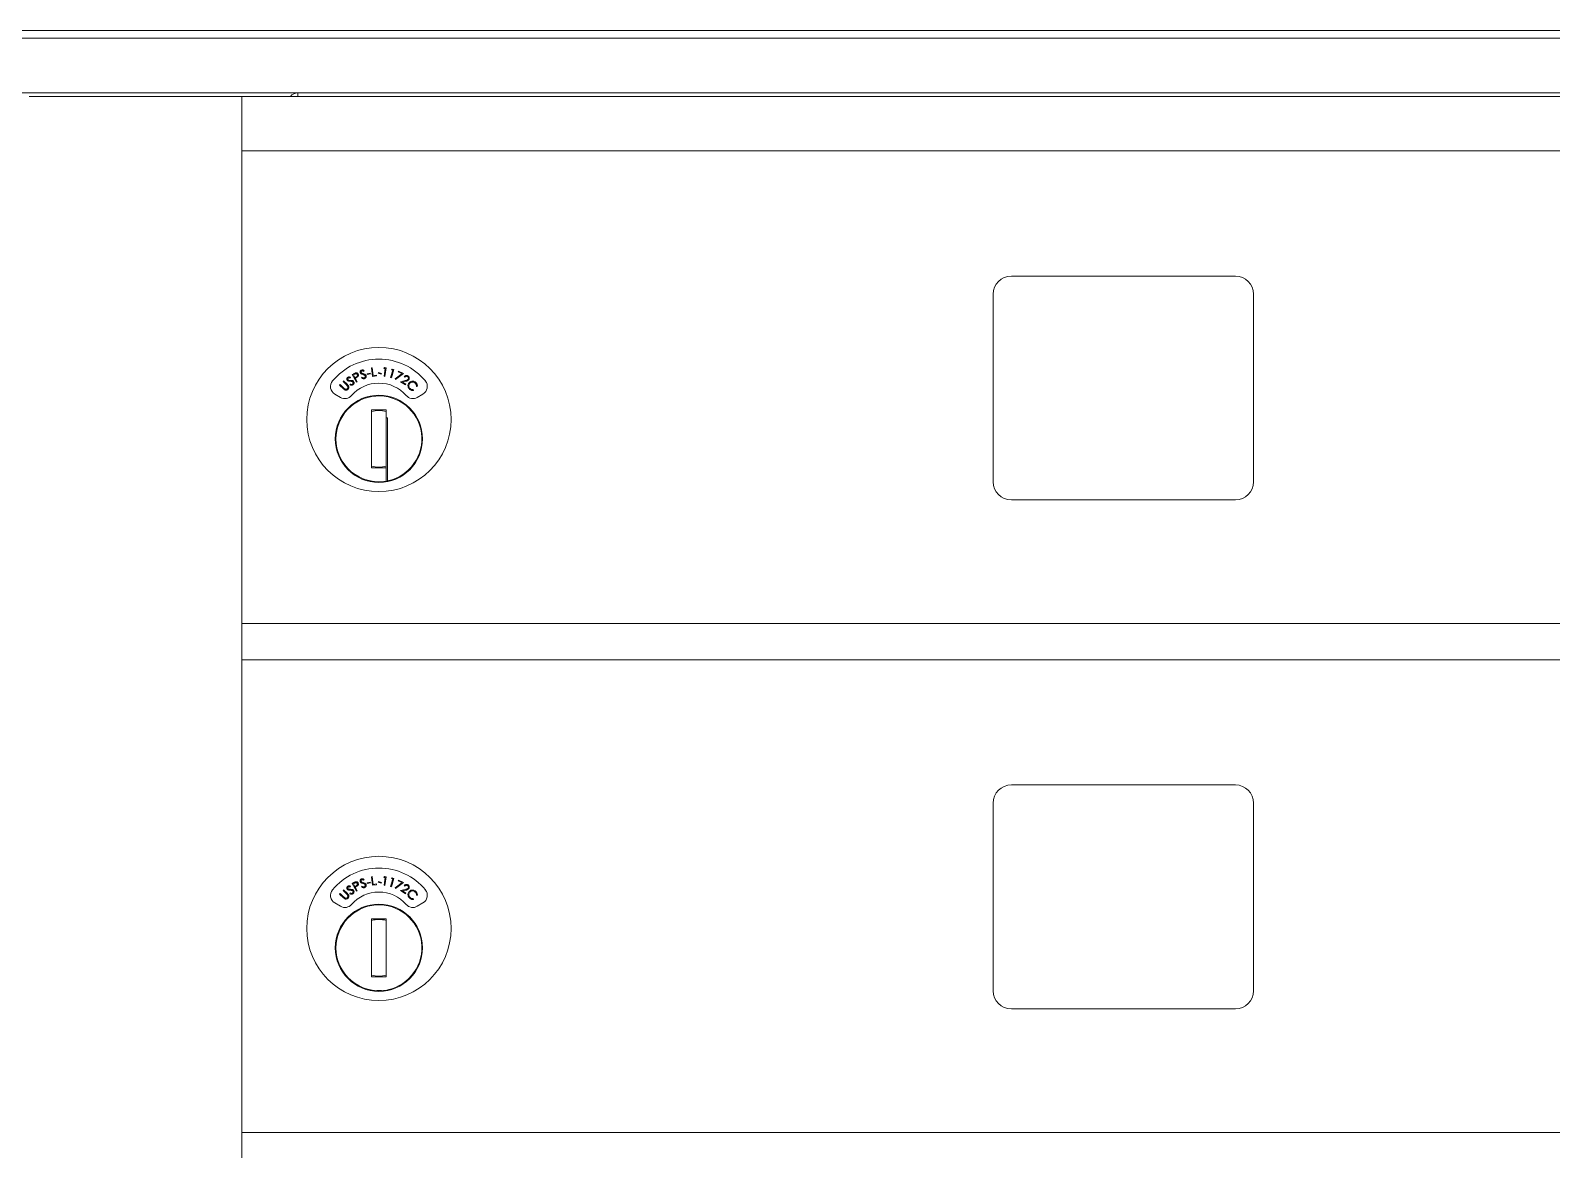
# Paper-space layout 'Layout1' of a CAD drawing. Header units: inches. Extents: x 1.4 to 42.2, y 1.7 to 32.5.
# Drawn here: x 9.859 to 12.473, y 25.466 to 27.391 of the extents above; entities that cross this region are included whole.
import ezdxf

# ---------------------------------------------------------------- set-up
doc = ezdxf.new("R2010")
doc.units = ezdxf.units.IN
doc.header["$MEASUREMENT"] = 0
doc.layers.add('SLD-0', color=179, linetype='Continuous')

psp = doc.layouts.get("Layout1")

# ---------------------------------------------------------------- linework, layer by layer
at = {"layer": 'SLD-0', "color": 179, "linetype": 'Continuous', "lineweight": 15}
for p, q in [((6.2569, 27.3906), (13.8219, 27.3906)), ((13.6577, 27.3771), (6.4396, 27.3771)), ((13.6577, 27.2834), (6.4396, 27.2834)), ((9.8567, 27.2771), (9.8605, 27.2771)), ((9.8605, 27.2771), (9.8663, 27.2771)), ((9.8697, 27.2771), (9.8663, 27.2771)), ((9.9461, 27.2771), (9.8697, 27.2771)), ((10.0393, 27.2771), (9.9461, 27.2771)), ((10.1281, 27.2771), (10.0393, 27.2771)), ((10.2181, 27.2771), (10.1281, 27.2771)), ((10.2218, 27.2771), (10.2181, 27.2771)), ((10.2218, 27.2734), (10.2218, 27.2771)), ((10.2218, 27.2771), (13.4431, 27.2771)), ((10.2218, 27.1871), (10.2218, 27.2734)), ((10.3181, 27.2832), (10.3181, 27.2771)), ((10.3181, 27.2832), (13.2856, 27.2832)), ((10.2218, 27.1834), (10.2218, 27.1871)), ((10.2218, 26.3709), (10.2218, 27.1834)), ((10.2218, 27.1834), (13.4431, 27.1834)), ((11.9295, 26.9684), (11.5445, 26.9684)), ((11.5132, 26.9371), (11.5132, 26.6146)), ((11.9607, 26.6146), (11.9607, 26.9371)), ((10.4117, 26.799), (10.4143, 26.8004)), ((10.4188, 26.7858), (10.4117, 26.799)), ((10.416, 26.7997), (10.4137, 26.7984)), ((10.4137, 26.7984), (10.4161, 26.7939)), ((10.4322, 26.8057), (10.4313, 26.8044)), ((10.4372, 26.8003), (10.4426, 26.8015)), ((10.4375, 26.7991), (10.4372, 26.8003)), ((10.4429, 26.8003), (10.4375, 26.7991)), ((10.4426, 26.8015), (10.4429, 26.8003)), ((10.4447, 26.8106), (10.4461, 26.8108)), ((10.4465, 26.7958), (10.4447, 26.8106)), ((10.4461, 26.8108), (10.4478, 26.7974)), ((10.4478, 26.7974), (10.4534, 26.7981)), ((10.4534, 26.7981), (10.4536, 26.7967)), ((10.4562, 26.8012), (10.4566, 26.8024)), ((10.4616, 26.7997), (10.4562, 26.8012)), ((10.4566, 26.8024), (10.4619, 26.8009)), ((10.4619, 26.8009), (10.4616, 26.7997)), ((10.4658, 26.8095), (10.4669, 26.8109)), ((10.4681, 26.8092), (10.4658, 26.8095)), ((10.4664, 26.7959), (10.4681, 26.8092)), ((10.4669, 26.8109), (10.4698, 26.8105)), ((10.4698, 26.8105), (10.4678, 26.7957)), ((10.4777, 26.7937), (10.4814, 26.8067)), ((10.4791, 26.8073), (10.4804, 26.8085)), ((10.4832, 26.8077), (10.4791, 26.7933)), ((10.4814, 26.8067), (10.4791, 26.8073)), ((10.4804, 26.8085), (10.4832, 26.8077)), ((10.4853, 26.7915), (10.4972, 26.8006)), ((10.4999, 26.8009), (10.4862, 26.7904)), ((10.4907, 26.8036), (10.4913, 26.8049)), ((10.4972, 26.8006), (10.4907, 26.8036)), ((10.4913, 26.8049), (10.4999, 26.8009)), ((10.39, 26.7808), (10.391, 26.7819)), ((10.3964, 26.7745), (10.39, 26.7808)), ((10.391, 26.7819), (10.3975, 26.7756)), ((10.3959, 26.7868), (10.3969, 26.7879)), ((10.4023, 26.7805), (10.3959, 26.7868)), ((10.3969, 26.7879), (10.4033, 26.7816)), ((10.4075, 26.7812), (10.4081, 26.7826)), ((10.4086, 26.7943), (10.4081, 26.7929)), ((10.4161, 26.7939), (10.4183, 26.7951)), ((10.4177, 26.7932), (10.4168, 26.7927)), ((10.4168, 26.7927), (10.4201, 26.7866)), ((10.4201, 26.7866), (10.4188, 26.7858)), ((10.4275, 26.7934), (10.4284, 26.7945)), ((10.4536, 26.7967), (10.4465, 26.7958)), ((10.4678, 26.7957), (10.4664, 26.7959)), ((10.4791, 26.7933), (10.4777, 26.7937)), ((10.4862, 26.7904), (10.4853, 26.7915)), ((10.4947, 26.7867), (10.5029, 26.7887)), ((10.5031, 26.7811), (10.4947, 26.7867)), ((10.5035, 26.7874), (10.4982, 26.7861)), ((10.4982, 26.7861), (10.5039, 26.7823)), ((10.5019, 26.7943), (10.5007, 26.7951)), ((10.5039, 26.7823), (10.5031, 26.7811)), ((10.5166, 26.7731), (10.5169, 26.7716)), ((10.5235, 26.7785), (10.5221, 26.7787)), ((10.3817, 26.7654), (10.3916, 26.7597)), ((10.5233, 26.7597), (10.5332, 26.7654)), ((10.47, 26.7384), (10.445, 26.7384)), ((10.445, 26.7384), (10.445, 26.6384)), ((10.445, 26.7376), (10.4488, 26.7384)), ((10.4661, 26.7384), (10.47, 26.7376)), ((10.47, 26.7243), (10.47, 26.7384)), ((10.4725, 26.7243), (10.47, 26.7243)), ((10.47, 26.6697), (10.47, 26.7243)), ((10.4725, 26.6697), (10.4725, 26.7243)), ((10.47, 26.615), (10.47, 26.6697)), ((10.4725, 26.615), (10.4725, 26.6697)), ((10.4488, 26.6384), (10.445, 26.6392)), ((10.445, 26.6384), (10.47, 26.6384)), ((10.47, 26.6392), (10.4661, 26.6384)), ((10.47, 26.615), (10.4725, 26.615)), ((11.5445, 26.5834), (11.9295, 26.5834)), ((10.2218, 26.367), (10.2218, 26.3709)), ((10.2218, 26.3709), (13.4431, 26.3709)), ((10.2218, 26.3159), (10.2218, 26.367)), ((10.2218, 26.3094), (10.2218, 26.3159)), ((10.2218, 25.4959), (10.2218, 26.3094)), ((10.2218, 26.3084), (13.4431, 26.3084)), ((10.2218, 26.3084), (13.4431, 26.3084)), ((11.9295, 26.0934), (11.5445, 26.0934)), ((11.5132, 26.0621), (11.5132, 25.7396)), ((11.9607, 25.7396), (11.9607, 26.0621)), ((10.4447, 25.9356), (10.4461, 25.9358)), ((10.4465, 25.9208), (10.4447, 25.9356)), ((10.4461, 25.9358), (10.4478, 25.9224)), ((10.4658, 25.9345), (10.4669, 25.9359)), ((10.4681, 25.9342), (10.4658, 25.9345)), ((10.4669, 25.9359), (10.4698, 25.9355)), ((10.4698, 25.9355), (10.4678, 25.9207)), ((10.3959, 25.9118), (10.3969, 25.9129)), ((10.4023, 25.9055), (10.3959, 25.9118)), ((10.3969, 25.9129), (10.4033, 25.9066)), ((10.4086, 25.9193), (10.4081, 25.9179)), ((10.4117, 25.924), (10.4143, 25.9254)), ((10.4188, 25.9108), (10.4117, 25.924)), ((10.416, 25.9247), (10.4137, 25.9234)), ((10.4137, 25.9234), (10.4161, 25.9189)), ((10.4161, 25.9189), (10.4183, 25.9201)), ((10.4177, 25.9182), (10.4168, 25.9177)), ((10.4168, 25.9177), (10.4201, 25.9116)), ((10.4201, 25.9116), (10.4188, 25.9108)), ((10.4275, 25.9184), (10.4284, 25.9195)), ((10.4322, 25.9307), (10.4313, 25.9294)), ((10.4372, 25.9253), (10.4426, 25.9265)), ((10.4375, 25.9241), (10.4372, 25.9253)), ((10.4429, 25.9253), (10.4375, 25.9241)), ((10.4426, 25.9265), (10.4429, 25.9253)), ((10.4536, 25.9217), (10.4465, 25.9208)), ((10.4478, 25.9224), (10.4534, 25.9231)), ((10.4534, 25.9231), (10.4536, 25.9217)), ((10.4562, 25.9262), (10.4566, 25.9274)), ((10.4616, 25.9247), (10.4562, 25.9262)), ((10.4566, 25.9274), (10.4619, 25.9259)), ((10.4619, 25.9259), (10.4616, 25.9247)), ((10.4664, 25.9209), (10.4681, 25.9342)), ((10.4678, 25.9207), (10.4664, 25.9209)), ((10.4777, 25.9187), (10.4814, 25.9317)), ((10.4791, 25.9183), (10.4777, 25.9187)), ((10.4791, 25.9323), (10.4804, 25.9335)), ((10.4832, 25.9327), (10.4791, 25.9183)), ((10.4814, 25.9317), (10.4791, 25.9323)), ((10.4804, 25.9335), (10.4832, 25.9327)), ((10.4853, 25.9165), (10.4972, 25.9256)), ((10.4862, 25.9154), (10.4853, 25.9165)), ((10.4999, 25.9259), (10.4862, 25.9154)), ((10.4907, 25.9286), (10.4913, 25.9299)), ((10.4972, 25.9256), (10.4907, 25.9286)), ((10.4913, 25.9299), (10.4999, 25.9259)), ((10.4947, 25.9117), (10.5029, 25.9137)), ((10.5031, 25.9061), (10.4947, 25.9117)), ((10.5035, 25.9124), (10.4982, 25.9111)), ((10.4982, 25.9111), (10.5039, 25.9073)), ((10.5019, 25.9193), (10.5007, 25.9201)), ((10.3817, 25.8904), (10.3916, 25.8847)), ((10.39, 25.9058), (10.391, 25.9069)), ((10.3964, 25.8995), (10.39, 25.9058)), ((10.391, 25.9069), (10.3975, 25.9006)), ((10.4075, 25.9062), (10.4081, 25.9076)), ((10.5039, 25.9073), (10.5031, 25.9061)), ((10.5166, 25.8981), (10.5169, 25.8966)), ((10.5235, 25.9035), (10.5221, 25.9037)), ((10.5233, 25.8847), (10.5332, 25.8904)), ((10.47, 25.8634), (10.445, 25.8634)), ((10.445, 25.8634), (10.445, 25.7634)), ((10.445, 25.8626), (10.4488, 25.8634)), ((10.4661, 25.8634), (10.47, 25.8626)), ((10.47, 25.7634), (10.47, 25.8634)), ((10.4488, 25.7634), (10.445, 25.7642)), ((10.445, 25.7634), (10.47, 25.7634)), ((10.47, 25.7642), (10.4661, 25.7634)), ((10.47, 25.74), (10.4725, 25.74)), ((11.5445, 25.7084), (11.9295, 25.7084)), ((10.2218, 25.492), (10.2218, 25.4959)), ((10.2218, 25.4959), (13.4431, 25.4959)), ((10.2218, 25.4409), (10.2218, 25.492))]:
    psp.add_line(p, q, dxfattribs=at)
for centre, radius in [((10.4575, 26.7217), 0.124), ((10.4575, 26.6884), 0.075), ((10.4575, 25.8467), 0.124), ((10.4575, 25.8134), 0.075)]:
    psp.add_circle(centre, radius, dxfattribs=at)
for centre, radius, start, end in [((10.3181, 27.267), 0.0163, 90, 141.4849), ((11.5445, 26.9371), 0.0313, 90, 180), ((11.9295, 26.9371), 0.0313, 0, 90), ((10.4575, 26.7217), 0.1038, 39.7305, 140.2695), ((10.3892, 26.7784), 0.015, 140.2695, 240), ((10.4575, 26.7217), 0.0625, 41.1599, 138.8401), ((10.5257, 26.7784), 0.015, 300, 39.7305), ((10.4575, 26.6884), 0.0738, 281.7353, 180), ((10.3991, 26.7727), 0.015, 240, 318.8401), ((10.5158, 26.7727), 0.015, 221.1599, 300), ((10.4575, 26.6884), 0.0487, 75.1428, 104.8572), ((10.4575, 26.6884), 0.0738, 180, 279.7583), ((10.4575, 26.6884), 0.0487, 255.1428, 284.8572), ((11.5445, 26.6146), 0.0313, 180, 270), ((11.9295, 26.6146), 0.0312, 270, 0), ((11.5445, 26.0621), 0.0313, 90, 180), ((11.9295, 26.0621), 0.0313, 360, 90), ((10.4575, 25.8467), 0.1038, 39.7305, 140.2695), ((10.3892, 25.9034), 0.015, 140.2695, 240), ((10.4575, 25.8467), 0.0625, 41.1599, 138.8401), ((10.5257, 25.9034), 0.015, 300, 39.7305), ((10.4575, 25.8134), 0.0738, 281.7353, 180), ((10.3991, 25.8977), 0.015, 240, 318.8401), ((10.5158, 25.8977), 0.015, 221.1599, 300), ((10.4575, 25.8134), 0.0487, 75.1428, 104.8572), ((10.4575, 25.8134), 0.0738, 180, 279.7583), ((10.4575, 25.8134), 0.0488, 255.1428, 284.8572), ((11.5445, 25.7396), 0.0313, 180, 270), ((11.9295, 25.7396), 0.0313, 270, 0)]:
    psp.add_arc(centre, radius, start, end, dxfattribs=at)
for points, knots in [([(10.4143, 26.8004), (10.4148, 26.8007), (10.4159, 26.8013), (10.4169, 26.8017), (10.4174, 26.8018)], [0, 0, 0, 0, 0.560251, 1, 1, 1, 1]), ([(10.4204, 26.7992), (10.4202, 26.7995), (10.4199, 26.8), (10.419, 26.8004), (10.4176, 26.8006), (10.4166, 26.8), (10.416, 26.7997)], [0, 0, 0, 0, 0.186707, 0.373486, 0.559989, 1, 1, 1, 1]), ([(10.4174, 26.8018), (10.4179, 26.8019), (10.4188, 26.8021), (10.4202, 26.8017), (10.4212, 26.8009), (10.4216, 26.8003), (10.4218, 26.7999)], [0, 0, 0, 0, 0.279805, 0.55943, 0.77952, 1, 1, 1, 1]), ([(10.4183, 26.7951), (10.4191, 26.7956), (10.4201, 26.7961), (10.4207, 26.7973), (10.4208, 26.7982), (10.4206, 26.7988), (10.4204, 26.7992)], [0, 0, 0, 0, 0.499098, 0.624853, 0.750587, 1, 1, 1, 1]), ([(10.4218, 26.7999), (10.422, 26.7995), (10.4224, 26.7986), (10.4223, 26.7972), (10.4218, 26.796), (10.4212, 26.7955), (10.421, 26.7952)], [0, 0, 0, 0, 0.280087, 0.559257, 0.779479, 1, 1, 1, 1]), ([(10.4254, 26.8022), (10.4253, 26.8028), (10.4251, 26.8038), (10.4256, 26.8052), (10.4265, 26.8062), (10.4273, 26.8066), (10.4277, 26.8067)], [0, 0, 0, 0, 0.279597, 0.558853, 0.779385, 1, 1, 1, 1]), ([(10.4269, 26.8003), (10.4265, 26.8006), (10.4259, 26.8011), (10.4255, 26.8019), (10.4254, 26.8022)], [0, 0, 0, 0, 0.559641, 1, 1, 1, 1]), ([(10.4281, 26.8053), (10.4279, 26.8051), (10.4273, 26.8049), (10.4269, 26.8042), (10.4267, 26.8035), (10.4268, 26.803), (10.4268, 26.8028)], [0, 0, 0, 0, 0.280162, 0.559674, 0.779857, 1, 1, 1, 1]), ([(10.4268, 26.8028), (10.427, 26.8024), (10.4274, 26.8018), (10.4281, 26.8014), (10.4284, 26.8013)], [0, 0, 0, 0, 0.557558, 1, 1, 1, 1]), ([(10.4297, 26.7992), (10.4292, 26.7993), (10.4282, 26.7997), (10.4273, 26.8001), (10.4269, 26.8003)], [0, 0, 0, 0, 0.560437, 1, 1, 1, 1]), ([(10.4277, 26.8067), (10.4282, 26.8068), (10.4291, 26.807), (10.4303, 26.8067), (10.4313, 26.8063), (10.4319, 26.8059), (10.4322, 26.8057)], [0, 0, 0, 0, 0.338847, 0.558914, 0.77938, 1, 1, 1, 1]), ([(10.4313, 26.8044), (10.431, 26.8046), (10.4305, 26.805), (10.4296, 26.8053), (10.4289, 26.8054), (10.4284, 26.8053), (10.4281, 26.8053)], [0, 0, 0, 0, 0.3404838, 0.5605996, 0.7802611, 1, 1, 1, 1]), ([(10.4284, 26.8013), (10.4288, 26.8011), (10.4295, 26.8009), (10.4303, 26.8006), (10.4307, 26.8005)], [0, 0, 0, 0, 0.559931, 1, 1, 1, 1]), ([(10.4329, 26.7978), (10.4324, 26.7981), (10.4314, 26.7987), (10.4302, 26.799), (10.4297, 26.7992)], [0, 0, 0, 0, 0.559503, 1, 1, 1, 1]), ([(10.4307, 26.8005), (10.4313, 26.8003), (10.4324, 26.7999), (10.4338, 26.7992), (10.4348, 26.7983), (10.4352, 26.7975), (10.4354, 26.7971)], [0, 0, 0, 0, 0.340596, 0.56085, 0.780675, 1, 1, 1, 1]), ([(10.4354, 26.7971), (10.4355, 26.7965), (10.4358, 26.7953), (10.4351, 26.7937), (10.4341, 26.7925), (10.4332, 26.7921), (10.4327, 26.7919)], [0, 0, 0, 0, 0.27917, 0.559128, 0.779463, 1, 1, 1, 1]), ([(10.4339, 26.7965), (10.4338, 26.7968), (10.4335, 26.7973), (10.4331, 26.7976), (10.4329, 26.7978)], [0, 0, 0, 0, 0.559129, 1, 1, 1, 1]), ([(10.5007, 26.7951), (10.5012, 26.7956), (10.5021, 26.7968), (10.5042, 26.7974), (10.5061, 26.7974), (10.5071, 26.7968), (10.5076, 26.7965)], [0, 0, 0, 0, 0.2799936, 0.5594958, 0.7796395, 1, 1, 1, 1]), ([(10.3989, 26.7725), (10.3984, 26.7729), (10.3975, 26.7735), (10.3968, 26.7742), (10.3964, 26.7745)], [0, 0, 0, 0, 0.5594875, 1, 1, 1, 1]), ([(10.3975, 26.7756), (10.3977, 26.7753), (10.3982, 26.7749), (10.3987, 26.7744), (10.3989, 26.7743)], [0, 0, 0, 0, 0.5601, 1, 1, 1, 1]), ([(10.3989, 26.7743), (10.3993, 26.774), (10.4001, 26.7735), (10.4018, 26.7736), (10.4028, 26.7743), (10.4034, 26.7747)], [0, 0, 0, 0, 0.280991, 0.560906, 1, 1, 1, 1]), ([(10.4045, 26.7738), (10.404, 26.7734), (10.4032, 26.7726), (10.4016, 26.7721), (10.4001, 26.772), (10.3993, 26.7724), (10.3989, 26.7725)], [0, 0, 0, 0, 0.280298, 0.56003, 0.780085, 1, 1, 1, 1]), ([(10.403, 26.7891), (10.4028, 26.7896), (10.4023, 26.7905), (10.4024, 26.792), (10.403, 26.7933), (10.4036, 26.7938), (10.4039, 26.7941)], [0, 0, 0, 0, 0.279618, 0.558961, 0.77945, 1, 1, 1, 1]), ([(10.4038, 26.7788), (10.4036, 26.7791), (10.4031, 26.7797), (10.4025, 26.7803), (10.4023, 26.7805)], [0, 0, 0, 0, 0.559619, 1, 1, 1, 1]), ([(10.405, 26.7877), (10.4046, 26.7879), (10.4038, 26.7882), (10.4033, 26.7888), (10.403, 26.7891)], [0, 0, 0, 0, 0.55973, 1, 1, 1, 1]), ([(10.4033, 26.7816), (10.4039, 26.781), (10.4051, 26.7798), (10.406, 26.7776), (10.4057, 26.7753), (10.4049, 26.7743), (10.4045, 26.7738)], [0, 0, 0, 0, 0.281637, 0.559878, 0.779901, 1, 1, 1, 1]), ([(10.4034, 26.7747), (10.4036, 26.775), (10.4042, 26.7757), (10.4044, 26.7768), (10.4043, 26.7779), (10.404, 26.7785), (10.4038, 26.7788)], [0, 0, 0, 0, 0.2796838, 0.5594143, 0.7795851, 1, 1, 1, 1]), ([(10.4039, 26.7941), (10.4044, 26.7943), (10.4052, 26.7948), (10.4065, 26.7948), (10.4075, 26.7947), (10.4082, 26.7944), (10.4086, 26.7943)], [0, 0, 0, 0, 0.338837, 0.558938, 0.779387, 1, 1, 1, 1]), ([(10.4048, 26.7928), (10.4046, 26.7926), (10.4041, 26.7922), (10.4039, 26.7914), (10.4039, 26.7907), (10.4041, 26.7903), (10.4042, 26.7901)], [0, 0, 0, 0, 0.280131, 0.559545, 0.779732, 1, 1, 1, 1]), ([(10.4042, 26.7901), (10.4045, 26.7898), (10.4051, 26.7892), (10.4058, 26.7891), (10.4061, 26.789)], [0, 0, 0, 0, 0.557615, 1, 1, 1, 1]), ([(10.4081, 26.7929), (10.4077, 26.793), (10.4071, 26.7932), (10.4062, 26.7933), (10.4055, 26.7932), (10.405, 26.7929), (10.4048, 26.7928)], [0, 0, 0, 0, 0.340484, 0.560557, 0.78023, 1, 1, 1, 1]), ([(10.4081, 26.7874), (10.4075, 26.7874), (10.4064, 26.7874), (10.4054, 26.7876), (10.405, 26.7877)], [0, 0, 0, 0, 0.560452, 1, 1, 1, 1]), ([(10.4061, 26.789), (10.4066, 26.789), (10.4074, 26.789), (10.4082, 26.7889), (10.4086, 26.7889)], [0, 0, 0, 0, 0.559926, 1, 1, 1, 1]), ([(10.413, 26.7813), (10.4125, 26.781), (10.4116, 26.7805), (10.4096, 26.7803), (10.4083, 26.7809), (10.4075, 26.7812)], [0, 0, 0, 0, 0.27998, 0.559804, 1, 1, 1, 1]), ([(10.4115, 26.7869), (10.4109, 26.7871), (10.4097, 26.7874), (10.4086, 26.7874), (10.4081, 26.7874)], [0, 0, 0, 0, 0.5595102, 1, 1, 1, 1]), ([(10.4081, 26.7826), (10.4088, 26.7823), (10.4098, 26.7819), (10.4112, 26.7819), (10.4117, 26.7822), (10.412, 26.7824)], [0, 0, 0, 0, 0.559527, 0.779956, 1, 1, 1, 1]), ([(10.4086, 26.7889), (10.4093, 26.7889), (10.4104, 26.7889), (10.4119, 26.7885), (10.4132, 26.788), (10.4138, 26.7873), (10.4141, 26.787)], [0, 0, 0, 0, 0.340566, 0.560777, 0.780645, 1, 1, 1, 1]), ([(10.4128, 26.786), (10.4126, 26.7863), (10.4122, 26.7867), (10.4117, 26.7868), (10.4115, 26.7869)], [0, 0, 0, 0, 0.559346, 1, 1, 1, 1]), ([(10.412, 26.7824), (10.4123, 26.7826), (10.4129, 26.7832), (10.4133, 26.7842), (10.4132, 26.7852), (10.4129, 26.7858), (10.4128, 26.786)], [0, 0, 0, 0, 0.2799757, 0.559751, 0.7799168, 1, 1, 1, 1]), ([(10.4141, 26.787), (10.4144, 26.7864), (10.4149, 26.7854), (10.4147, 26.7836), (10.4141, 26.7822), (10.4133, 26.7816), (10.413, 26.7813)], [0, 0, 0, 0, 0.27918, 0.559107, 0.779427, 1, 1, 1, 1]), ([(10.421, 26.7952), (10.4204, 26.7948), (10.4193, 26.794), (10.4182, 26.7934), (10.4177, 26.7932)], [0, 0, 0, 0, 0.559697, 1, 1, 1, 1]), ([(10.4327, 26.7919), (10.4322, 26.7918), (10.4312, 26.7915), (10.4292, 26.792), (10.4281, 26.7929), (10.4275, 26.7934)], [0, 0, 0, 0, 0.280072, 0.559891, 1, 1, 1, 1]), ([(10.4284, 26.7945), (10.429, 26.7941), (10.4299, 26.7934), (10.4312, 26.793), (10.4318, 26.7932), (10.4321, 26.7932)], [0, 0, 0, 0, 0.5595245, 0.7799096, 1, 1, 1, 1]), ([(10.4321, 26.7932), (10.4325, 26.7934), (10.4332, 26.7937), (10.4339, 26.7946), (10.4341, 26.7956), (10.434, 26.7962), (10.4339, 26.7965)], [0, 0, 0, 0, 0.279999, 0.559741, 0.779982, 1, 1, 1, 1]), ([(10.5068, 26.7954), (10.5063, 26.7956), (10.5054, 26.7961), (10.5039, 26.7959), (10.5027, 26.7952), (10.5021, 26.7946), (10.5019, 26.7943)], [0, 0, 0, 0, 0.2794251, 0.5586265, 0.7790408, 1, 1, 1, 1]), ([(10.5029, 26.7887), (10.5035, 26.7888), (10.5045, 26.7891), (10.5059, 26.7895), (10.507, 26.7901), (10.5075, 26.7907), (10.5078, 26.791)], [0, 0, 0, 0, 0.34052, 0.560819, 0.780537, 1, 1, 1, 1]), ([(10.509, 26.7902), (10.5085, 26.7897), (10.5077, 26.7888), (10.5062, 26.7881), (10.5049, 26.7877), (10.504, 26.7875), (10.5035, 26.7874)], [0, 0, 0, 0, 0.3384646, 0.5587838, 0.7793754, 1, 1, 1, 1]), ([(10.5078, 26.791), (10.508, 26.7914), (10.5084, 26.7923), (10.5082, 26.7936), (10.5077, 26.7947), (10.5071, 26.7951), (10.5068, 26.7954)], [0, 0, 0, 0, 0.279235, 0.559079, 0.77942, 1, 1, 1, 1]), ([(10.5075, 26.7802), (10.5076, 26.7813), (10.508, 26.7832), (10.5092, 26.7847), (10.5098, 26.7854)], [0, 0, 0, 0, 0.55902, 1, 1, 1, 1]), ([(10.5101, 26.774), (10.5096, 26.7746), (10.5087, 26.7756), (10.5079, 26.7772), (10.5075, 26.7787), (10.5075, 26.7797), (10.5075, 26.7802)], [0, 0, 0, 0, 0.339826, 0.559905, 0.779938, 1, 1, 1, 1]), ([(10.5076, 26.7965), (10.5082, 26.7961), (10.5092, 26.7952), (10.5098, 26.7934), (10.5097, 26.7916), (10.5092, 26.7907), (10.509, 26.7902)], [0, 0, 0, 0, 0.2799494, 0.5592895, 0.7796451, 1, 1, 1, 1]), ([(10.5108, 26.7842), (10.5102, 26.7834), (10.5091, 26.7819), (10.5089, 26.7791), (10.5096, 26.7767), (10.5106, 26.7755), (10.5111, 26.775)], [0, 0, 0, 0, 0.279585, 0.559066, 0.77937, 1, 1, 1, 1]), ([(10.5098, 26.7854), (10.5107, 26.7861), (10.5125, 26.7876), (10.5159, 26.7879), (10.5189, 26.7871), (10.5203, 26.7859), (10.521, 26.7854)], [0, 0, 0, 0, 0.279477, 0.559077, 0.77939, 1, 1, 1, 1]), ([(10.5169, 26.7716), (10.516, 26.7716), (10.5146, 26.7715), (10.5128, 26.7722), (10.5113, 26.7729), (10.5105, 26.7737), (10.5101, 26.774)], [0, 0, 0, 0, 0.339281, 0.559459, 0.779687, 1, 1, 1, 1]), ([(10.52, 26.7843), (10.5192, 26.7849), (10.5177, 26.786), (10.515, 26.7863), (10.5125, 26.7857), (10.5114, 26.7847), (10.5108, 26.7842)], [0, 0, 0, 0, 0.279731, 0.559347, 0.779582, 1, 1, 1, 1]), ([(10.5111, 26.775), (10.5121, 26.7743), (10.5137, 26.773), (10.5157, 26.7731), (10.5166, 26.7731)], [0, 0, 0, 0, 0.558752, 1, 1, 1, 1]), ([(10.5221, 26.7787), (10.5221, 26.7794), (10.5221, 26.7806), (10.5216, 26.7821), (10.5209, 26.7833), (10.5203, 26.7839), (10.52, 26.7843)], [0, 0, 0, 0, 0.339454, 0.559588, 0.779769, 1, 1, 1, 1]), ([(10.521, 26.7854), (10.5216, 26.7847), (10.5225, 26.7837), (10.5233, 26.7818), (10.5237, 26.7802), (10.5236, 26.7791), (10.5235, 26.7785)], [0, 0, 0, 0, 0.33967, 0.559829, 0.779917, 1, 1, 1, 1]), ([(10.403, 25.9141), (10.4028, 25.9146), (10.4023, 25.9155), (10.4024, 25.917), (10.403, 25.9183), (10.4036, 25.9188), (10.4039, 25.9191)], [0, 0, 0, 0, 0.2796179, 0.5589613, 0.7794497, 1, 1, 1, 1]), ([(10.405, 25.9127), (10.4046, 25.9129), (10.4038, 25.9132), (10.4033, 25.9138), (10.403, 25.9141)], [0, 0, 0, 0, 0.55973, 1, 1, 1, 1]), ([(10.4039, 25.9191), (10.4044, 25.9193), (10.4052, 25.9198), (10.4065, 25.9198), (10.4075, 25.9197), (10.4082, 25.9194), (10.4086, 25.9193)], [0, 0, 0, 0, 0.338837, 0.558938, 0.779387, 1, 1, 1, 1]), ([(10.4048, 25.9178), (10.4046, 25.9176), (10.4041, 25.9172), (10.4039, 25.9164), (10.4039, 25.9157), (10.4041, 25.9153), (10.4042, 25.9151)], [0, 0, 0, 0, 0.280131, 0.559545, 0.779732, 1, 1, 1, 1]), ([(10.4042, 25.9151), (10.4045, 25.9148), (10.4051, 25.9142), (10.4058, 25.9141), (10.4061, 25.914)], [0, 0, 0, 0, 0.557615, 1, 1, 1, 1]), ([(10.4081, 25.9179), (10.4077, 25.918), (10.4071, 25.9182), (10.4062, 25.9183), (10.4055, 25.9182), (10.405, 25.9179), (10.4048, 25.9178)], [0, 0, 0, 0, 0.340484, 0.560557, 0.78023, 1, 1, 1, 1]), ([(10.4081, 25.9124), (10.4075, 25.9124), (10.4064, 25.9124), (10.4054, 25.9126), (10.405, 25.9127)], [0, 0, 0, 0, 0.560452, 1, 1, 1, 1]), ([(10.4061, 25.914), (10.4066, 25.914), (10.4074, 25.914), (10.4082, 25.9139), (10.4086, 25.9139)], [0, 0, 0, 0, 0.559926, 1, 1, 1, 1]), ([(10.4115, 25.9119), (10.4109, 25.9121), (10.4097, 25.9124), (10.4086, 25.9124), (10.4081, 25.9124)], [0, 0, 0, 0, 0.5595102, 1, 1, 1, 1]), ([(10.4086, 25.9139), (10.4093, 25.9139), (10.4104, 25.9139), (10.4119, 25.9135), (10.4132, 25.913), (10.4138, 25.9123), (10.4141, 25.912)], [0, 0, 0, 0, 0.340566, 0.560777, 0.780645, 1, 1, 1, 1]), ([(10.4128, 25.911), (10.4126, 25.9113), (10.4122, 25.9117), (10.4117, 25.9118), (10.4115, 25.9119)], [0, 0, 0, 0, 0.559346, 1, 1, 1, 1]), ([(10.412, 25.9074), (10.4123, 25.9076), (10.4129, 25.9082), (10.4133, 25.9092), (10.4132, 25.9102), (10.4129, 25.9108), (10.4128, 25.911)], [0, 0, 0, 0, 0.2799757, 0.559751, 0.7799168, 1, 1, 1, 1]), ([(10.4141, 25.912), (10.4144, 25.9114), (10.4149, 25.9104), (10.4147, 25.9086), (10.4141, 25.9072), (10.4133, 25.9066), (10.413, 25.9063)], [0, 0, 0, 0, 0.27918, 0.559107, 0.779427, 1, 1, 1, 1]), ([(10.4143, 25.9254), (10.4148, 25.9257), (10.4159, 25.9263), (10.4169, 25.9267), (10.4174, 25.9268)], [0, 0, 0, 0, 0.5602512, 1, 1, 1, 1]), ([(10.4204, 25.9242), (10.4202, 25.9245), (10.4199, 25.925), (10.419, 25.9254), (10.4176, 25.9256), (10.4166, 25.925), (10.416, 25.9247)], [0, 0, 0, 0, 0.186707, 0.373486, 0.559989, 1, 1, 1, 1]), ([(10.4174, 25.9268), (10.4179, 25.9269), (10.4188, 25.9271), (10.4202, 25.9267), (10.4212, 25.9259), (10.4216, 25.9253), (10.4218, 25.9249)], [0, 0, 0, 0, 0.279805, 0.55943, 0.77952, 1, 1, 1, 1]), ([(10.421, 25.9202), (10.4204, 25.9198), (10.4193, 25.919), (10.4182, 25.9184), (10.4177, 25.9182)], [0, 0, 0, 0, 0.559697, 1, 1, 1, 1]), ([(10.4183, 25.9201), (10.4191, 25.9206), (10.4201, 25.9211), (10.4207, 25.9223), (10.4208, 25.9232), (10.4206, 25.9238), (10.4204, 25.9242)], [0, 0, 0, 0, 0.499098, 0.624853, 0.750587, 1, 1, 1, 1]), ([(10.4218, 25.9249), (10.422, 25.9245), (10.4224, 25.9236), (10.4223, 25.9222), (10.4218, 25.921), (10.4212, 25.9205), (10.421, 25.9202)], [0, 0, 0, 0, 0.280087, 0.559257, 0.779479, 1, 1, 1, 1]), ([(10.4254, 25.9272), (10.4253, 25.9278), (10.4251, 25.9288), (10.4256, 25.9302), (10.4265, 25.9312), (10.4273, 25.9316), (10.4277, 25.9317)], [0, 0, 0, 0, 0.2795968, 0.5588528, 0.7793853, 1, 1, 1, 1]), ([(10.4269, 25.9253), (10.4265, 25.9256), (10.4259, 25.9261), (10.4255, 25.9269), (10.4254, 25.9272)], [0, 0, 0, 0, 0.559641, 1, 1, 1, 1]), ([(10.4281, 25.9303), (10.4279, 25.9301), (10.4273, 25.9299), (10.4269, 25.9292), (10.4267, 25.9285), (10.4268, 25.928), (10.4268, 25.9278)], [0, 0, 0, 0, 0.280162, 0.559674, 0.779857, 1, 1, 1, 1]), ([(10.4268, 25.9278), (10.427, 25.9274), (10.4274, 25.9268), (10.4281, 25.9264), (10.4284, 25.9263)], [0, 0, 0, 0, 0.557558, 1, 1, 1, 1]), ([(10.4297, 25.9242), (10.4292, 25.9243), (10.4282, 25.9247), (10.4273, 25.9251), (10.4269, 25.9253)], [0, 0, 0, 0, 0.560437, 1, 1, 1, 1]), ([(10.4327, 25.9169), (10.4322, 25.9168), (10.4312, 25.9165), (10.4292, 25.917), (10.4281, 25.9179), (10.4275, 25.9184)], [0, 0, 0, 0, 0.280072, 0.559891, 1, 1, 1, 1]), ([(10.4277, 25.9317), (10.4282, 25.9318), (10.4291, 25.932), (10.4303, 25.9317), (10.4313, 25.9313), (10.4319, 25.9309), (10.4322, 25.9307)], [0, 0, 0, 0, 0.338847, 0.558914, 0.77938, 1, 1, 1, 1]), ([(10.4313, 25.9294), (10.431, 25.9296), (10.4305, 25.93), (10.4296, 25.9303), (10.4289, 25.9304), (10.4284, 25.9303), (10.4281, 25.9303)], [0, 0, 0, 0, 0.3404838, 0.5605996, 0.7802611, 1, 1, 1, 1]), ([(10.4284, 25.9263), (10.4288, 25.9261), (10.4295, 25.9259), (10.4303, 25.9256), (10.4307, 25.9255)], [0, 0, 0, 0, 0.559931, 1, 1, 1, 1]), ([(10.4284, 25.9195), (10.429, 25.9191), (10.4299, 25.9184), (10.4312, 25.918), (10.4318, 25.9182), (10.4321, 25.9182)], [0, 0, 0, 0, 0.5595245, 0.7799096, 1, 1, 1, 1]), ([(10.4329, 25.9228), (10.4324, 25.9231), (10.4314, 25.9237), (10.4302, 25.924), (10.4297, 25.9242)], [0, 0, 0, 0, 0.5595033, 1, 1, 1, 1]), ([(10.4307, 25.9255), (10.4313, 25.9253), (10.4324, 25.9249), (10.4338, 25.9242), (10.4348, 25.9233), (10.4352, 25.9225), (10.4354, 25.9221)], [0, 0, 0, 0, 0.340596, 0.56085, 0.780675, 1, 1, 1, 1]), ([(10.4321, 25.9182), (10.4325, 25.9184), (10.4332, 25.9187), (10.4339, 25.9196), (10.4341, 25.9206), (10.434, 25.9212), (10.4339, 25.9215)], [0, 0, 0, 0, 0.279999, 0.559741, 0.779982, 1, 1, 1, 1]), ([(10.4354, 25.9221), (10.4355, 25.9215), (10.4358, 25.9203), (10.4351, 25.9187), (10.4341, 25.9175), (10.4332, 25.9171), (10.4327, 25.9169)], [0, 0, 0, 0, 0.27917, 0.559128, 0.779463, 1, 1, 1, 1]), ([(10.4339, 25.9215), (10.4338, 25.9218), (10.4335, 25.9223), (10.4331, 25.9226), (10.4329, 25.9228)], [0, 0, 0, 0, 0.559129, 1, 1, 1, 1]), ([(10.5007, 25.9201), (10.5012, 25.9206), (10.5021, 25.9218), (10.5042, 25.9224), (10.5061, 25.9224), (10.5071, 25.9218), (10.5076, 25.9215)], [0, 0, 0, 0, 0.2799936, 0.5594958, 0.7796395, 1, 1, 1, 1]), ([(10.5068, 25.9204), (10.5063, 25.9206), (10.5054, 25.9211), (10.5039, 25.9209), (10.5027, 25.9202), (10.5021, 25.9196), (10.5019, 25.9193)], [0, 0, 0, 0, 0.2794251, 0.5586265, 0.7790408, 1, 1, 1, 1]), ([(10.5029, 25.9137), (10.5035, 25.9138), (10.5045, 25.9141), (10.5059, 25.9145), (10.507, 25.9151), (10.5075, 25.9157), (10.5078, 25.916)], [0, 0, 0, 0, 0.34052, 0.560819, 0.780537, 1, 1, 1, 1]), ([(10.509, 25.9152), (10.5085, 25.9147), (10.5077, 25.9138), (10.5062, 25.9131), (10.5049, 25.9127), (10.504, 25.9125), (10.5035, 25.9124)], [0, 0, 0, 0, 0.338465, 0.558784, 0.779375, 1, 1, 1, 1]), ([(10.5078, 25.916), (10.508, 25.9164), (10.5084, 25.9173), (10.5082, 25.9186), (10.5077, 25.9197), (10.5071, 25.9201), (10.5068, 25.9204)], [0, 0, 0, 0, 0.279235, 0.559079, 0.77942, 1, 1, 1, 1]), ([(10.5075, 25.9052), (10.5076, 25.9063), (10.508, 25.9082), (10.5092, 25.9097), (10.5098, 25.9104)], [0, 0, 0, 0, 0.55902, 1, 1, 1, 1]), ([(10.5076, 25.9215), (10.5082, 25.9211), (10.5092, 25.9202), (10.5098, 25.9184), (10.5097, 25.9166), (10.5092, 25.9157), (10.509, 25.9152)], [0, 0, 0, 0, 0.2799494, 0.5592895, 0.7796451, 1, 1, 1, 1]), ([(10.5108, 25.9092), (10.5102, 25.9084), (10.5091, 25.9069), (10.5089, 25.9041), (10.5096, 25.9017), (10.5106, 25.9005), (10.5111, 25.9)], [0, 0, 0, 0, 0.279585, 0.559066, 0.77937, 1, 1, 1, 1]), ([(10.5098, 25.9104), (10.5107, 25.9111), (10.5125, 25.9126), (10.5159, 25.9129), (10.5189, 25.9121), (10.5203, 25.9109), (10.521, 25.9104)], [0, 0, 0, 0, 0.279477, 0.559077, 0.77939, 1, 1, 1, 1]), ([(10.52, 25.9093), (10.5192, 25.9099), (10.5177, 25.911), (10.515, 25.9113), (10.5125, 25.9107), (10.5114, 25.9097), (10.5108, 25.9092)], [0, 0, 0, 0, 0.279731, 0.559347, 0.779582, 1, 1, 1, 1]), ([(10.5221, 25.9037), (10.5221, 25.9044), (10.5221, 25.9056), (10.5216, 25.9071), (10.5209, 25.9083), (10.5203, 25.9089), (10.52, 25.9093)], [0, 0, 0, 0, 0.339454, 0.559588, 0.779769, 1, 1, 1, 1]), ([(10.521, 25.9104), (10.5216, 25.9097), (10.5225, 25.9087), (10.5233, 25.9068), (10.5237, 25.9052), (10.5236, 25.9041), (10.5235, 25.9035)], [0, 0, 0, 0, 0.33967, 0.559829, 0.779917, 1, 1, 1, 1]), ([(10.3989, 25.8975), (10.3984, 25.8979), (10.3975, 25.8985), (10.3968, 25.8992), (10.3964, 25.8995)], [0, 0, 0, 0, 0.5594875, 1, 1, 1, 1]), ([(10.3975, 25.9006), (10.3977, 25.9003), (10.3982, 25.8999), (10.3987, 25.8994), (10.3989, 25.8993)], [0, 0, 0, 0, 0.5601, 1, 1, 1, 1]), ([(10.3989, 25.8993), (10.3993, 25.899), (10.4001, 25.8985), (10.4018, 25.8986), (10.4028, 25.8993), (10.4034, 25.8997)], [0, 0, 0, 0, 0.280991, 0.560906, 1, 1, 1, 1]), ([(10.4045, 25.8988), (10.404, 25.8984), (10.4032, 25.8976), (10.4016, 25.8971), (10.4001, 25.897), (10.3993, 25.8974), (10.3989, 25.8975)], [0, 0, 0, 0, 0.280298, 0.56003, 0.780085, 1, 1, 1, 1]), ([(10.4038, 25.9038), (10.4036, 25.9041), (10.4031, 25.9047), (10.4025, 25.9053), (10.4023, 25.9055)], [0, 0, 0, 0, 0.559619, 1, 1, 1, 1]), ([(10.4033, 25.9066), (10.4039, 25.906), (10.4051, 25.9048), (10.406, 25.9026), (10.4057, 25.9003), (10.4049, 25.8993), (10.4045, 25.8988)], [0, 0, 0, 0, 0.281637, 0.559878, 0.779901, 1, 1, 1, 1]), ([(10.4034, 25.8997), (10.4036, 25.9), (10.4042, 25.9007), (10.4044, 25.9018), (10.4043, 25.9029), (10.404, 25.9035), (10.4038, 25.9038)], [0, 0, 0, 0, 0.279684, 0.559414, 0.779585, 1, 1, 1, 1]), ([(10.413, 25.9063), (10.4125, 25.906), (10.4116, 25.9055), (10.4096, 25.9053), (10.4083, 25.9059), (10.4075, 25.9062)], [0, 0, 0, 0, 0.27998, 0.559804, 1, 1, 1, 1]), ([(10.4081, 25.9076), (10.4088, 25.9073), (10.4098, 25.9069), (10.4112, 25.9069), (10.4117, 25.9072), (10.412, 25.9074)], [0, 0, 0, 0, 0.559527, 0.779956, 1, 1, 1, 1]), ([(10.5101, 25.899), (10.5096, 25.8996), (10.5087, 25.9006), (10.5079, 25.9022), (10.5075, 25.9037), (10.5075, 25.9047), (10.5075, 25.9052)], [0, 0, 0, 0, 0.339826, 0.559905, 0.779938, 1, 1, 1, 1]), ([(10.5169, 25.8966), (10.516, 25.8966), (10.5146, 25.8965), (10.5128, 25.8972), (10.5113, 25.8979), (10.5105, 25.8987), (10.5101, 25.899)], [0, 0, 0, 0, 0.339281, 0.559459, 0.779687, 1, 1, 1, 1]), ([(10.5111, 25.9), (10.5121, 25.8993), (10.5137, 25.898), (10.5157, 25.8981), (10.5166, 25.8981)], [0, 0, 0, 0, 0.558752, 1, 1, 1, 1])]:
    psp.add_open_spline(points, degree=3, knots=knots, dxfattribs=at)

doc.saveas('drawing.dxf')
